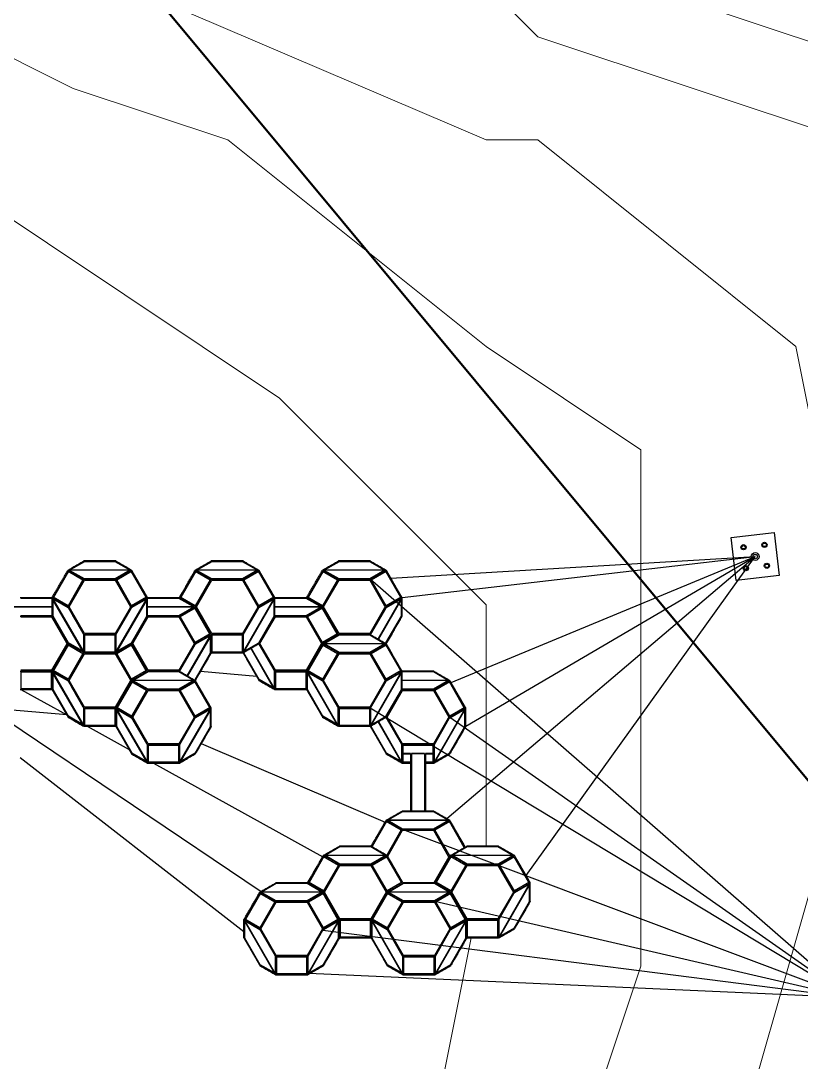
# Model space of a CAD drawing. Header units: millimetres. Extents: x 32551 to 59551, y -21458 to 15116.
# Drawn here: x 38574.5 to 38934.9, y 13620.9 to 14101.8 of the extents above; entities that cross this region are included whole.
import ezdxf

# ---------------------------------------------------------------- set-up
doc = ezdxf.new("R2010")
doc.units = ezdxf.units.MM
for name, color, linetype, lineweight, true_color in [('1ST', 141, 'Continuous', 50, 0x7debff), ('3RD', 141, 'Continuous', 25, 0x7debff), ('4TH DETAILS', 120, 'Continuous', 15, 0x39ffb0)]:
    doc.layers.add(name, color=color, linetype=linetype, lineweight=lineweight, true_color=true_color)
doc.layers.add('GLOW-CYAN', color=141, linetype='Continuous', lineweight=100, true_color=0x7debff, transparency=0.8)
doc.layers.add('LAYOUT', color=141, linetype='Continuous', lineweight=50, true_color=0x7debff, plot=False)

msp = doc.modelspace()

# ---------------------------------------------------------------- linework, layer by layer
at = {"layer": '1ST', "color": 120, "true_color": 0x39ffb0}
msp.add_circle((38531.7, 13769.252), 529.701, dxfattribs=at)
at = {"layer": '3RD', "ltscale": 10}
for p, q in [((38745.354, 13844.452), (38913.669, 13854.407)), ((38750.56, 13835.435), (38913.669, 13854.407)), ((38771.223, 13733.471), (38913.669, 13854.407)), ((38773.182, 13796.253), (38913.669, 13854.407)), ((38779.97, 13776.129), (38913.669, 13854.407)), ((38807.883, 13707.048), (38913.669, 13854.407)), ((38596.992, 13847.993), (38596.899, 13848.047)), ((38625.012, 13848.047), (38596.899, 13848.047)), ((38596.91, 13848.228), (38603.852, 13852.236)), ((38596.91, 13848.228), (38625.001, 13848.228)), ((38603.852, 13844.033), (38596.992, 13847.993)), ((38603.852, 13852.024), (38597.278, 13848.228)), ((38603.852, 13852.024), (38603.852, 13852.236)), ((38603.852, 13852.236), (38618.06, 13852.236)), ((38618.06, 13852.024), (38603.852, 13852.024)), ((38618.06, 13852.024), (38618.06, 13852.236)), ((38618.06, 13852.236), (38624.92, 13848.275)), ((38624.634, 13848.228), (38618.06, 13852.024)), ((38625.012, 13848.047), (38618.06, 13844.033)), ((38624.92, 13848.275), (38625.001, 13848.228)), ((38655.78, 13847.993), (38655.687, 13848.047)), ((38683.8, 13848.047), (38655.687, 13848.047)), ((38655.698, 13848.228), (38662.639, 13852.236)), ((38655.698, 13848.228), (38683.789, 13848.228)), ((38662.639, 13844.033), (38655.78, 13847.993)), ((38662.639, 13852.024), (38656.066, 13848.228)), ((38662.639, 13852.024), (38662.639, 13852.236)), ((38662.639, 13852.236), (38676.848, 13852.236)), ((38676.848, 13852.024), (38662.639, 13852.024)), ((38676.848, 13852.024), (38676.848, 13852.236)), ((38676.848, 13852.236), (38683.707, 13848.275)), ((38683.421, 13848.228), (38676.848, 13852.024)), ((38683.8, 13848.047), (38676.848, 13844.033)), ((38683.707, 13848.275), (38683.789, 13848.228)), ((38714.567, 13847.993), (38714.475, 13848.047)), ((38742.587, 13848.047), (38714.475, 13848.047)), ((38714.486, 13848.228), (38721.427, 13852.236)), ((38714.486, 13848.228), (38742.577, 13848.228)), ((38721.427, 13844.033), (38714.567, 13847.993)), ((38721.427, 13852.024), (38714.853, 13848.228)), ((38721.427, 13852.024), (38721.427, 13852.236)), ((38721.427, 13852.236), (38735.635, 13852.236)), ((38735.635, 13852.024), (38721.427, 13852.024)), ((38735.635, 13852.024), (38735.635, 13852.236)), ((38735.635, 13852.236), (38742.495, 13848.275)), ((38742.209, 13848.228), (38735.635, 13852.024)), ((38742.587, 13848.047), (38735.635, 13844.033)), ((38742.495, 13848.275), (38742.577, 13848.228)), ((38589.347, 13835.659), (38596.259, 13847.63)), ((38596.474, 13847.506), (38589.562, 13835.534)), ((38596.259, 13847.63), (38603.171, 13843.64)), ((38603.171, 13843.64), (38596.259, 13831.668)), ((38596.748, 13831.164), (38603.852, 13843.468)), ((38618.06, 13844.033), (38603.852, 13844.033)), ((38603.852, 13843.468), (38618.06, 13843.468)), ((38618.06, 13843.468), (38625.164, 13831.164)), ((38618.734, 13843.636), (38625.646, 13847.626)), ((38625.646, 13831.664), (38618.734, 13843.636)), ((38632.343, 13835.53), (38625.431, 13847.502)), ((38625.646, 13847.626), (38625.653, 13847.615)), ((38625.653, 13847.615), (38632.558, 13835.655)), ((38648.135, 13835.659), (38655.047, 13847.63)), ((38655.262, 13847.506), (38648.35, 13835.534)), ((38655.047, 13847.63), (38661.958, 13843.64)), ((38661.958, 13843.64), (38655.047, 13831.668)), ((38655.535, 13831.164), (38662.639, 13843.468)), ((38676.848, 13844.033), (38662.639, 13844.033)), ((38662.639, 13843.468), (38676.848, 13843.468)), ((38676.848, 13843.468), (38683.952, 13831.164)), ((38677.522, 13843.636), (38684.434, 13847.626)), ((38684.434, 13831.664), (38677.522, 13843.636)), ((38691.13, 13835.53), (38684.219, 13847.502)), ((38684.434, 13847.626), (38684.44, 13847.615)), ((38684.44, 13847.615), (38691.346, 13835.655)), ((38706.922, 13835.659), (38713.834, 13847.63)), ((38714.049, 13847.506), (38707.138, 13835.534)), ((38713.834, 13847.63), (38720.746, 13843.64)), ((38720.746, 13843.64), (38713.834, 13831.668)), ((38714.323, 13831.164), (38721.427, 13843.468)), ((38735.635, 13844.033), (38721.427, 13844.033)), ((38721.427, 13843.468), (38735.635, 13843.468)), ((38735.635, 13843.468), (38742.495, 13831.587)), ((38957.181, 13650.894), (38735.88, 13843.892)), ((38736.31, 13843.636), (38743.221, 13847.626)), ((38743.221, 13831.664), (38736.31, 13843.636)), ((38749.918, 13835.53), (38743.006, 13847.502)), ((38743.221, 13847.626), (38743.228, 13847.615)), ((38743.228, 13847.615), (38750.133, 13835.655)), ((38574.458, 13835.265), (38588.666, 13835.265)), ((38588.666, 13835.053), (38574.458, 13835.053)), ((38588.666, 13835.053), (38588.666, 13835.265)), ((38588.666, 13835.265), (38588.91, 13835.124)), ((38588.91, 13834.912), (38588.666, 13835.053)), ((38589.155, 13826.78), (38589.155, 13834.795)), ((38603.2, 13810.468), (38589.155, 13834.795)), ((38589.299, 13834.9), (38589.399, 13834.842)), ((38589.299, 13834.9), (38603.363, 13810.54)), ((38589.338, 13826.886), (38589.338, 13834.477)), ((38596.259, 13831.668), (38589.347, 13835.659)), ((38589.399, 13834.842), (38596.259, 13830.882)), ((38618.549, 13810.548), (38632.606, 13834.896)), ((38632.757, 13834.795), (38618.711, 13810.468)), ((38632.558, 13835.655), (38625.653, 13831.668)), ((38625.653, 13830.882), (38632.606, 13834.896)), ((38632.647, 13826.844), (38632.647, 13834.604)), ((38632.757, 13834.795), (38632.757, 13826.78)), ((38633.001, 13835.124), (38633.245, 13835.265)), ((38633.245, 13835.053), (38633.001, 13834.912)), ((38633.245, 13835.053), (38633.245, 13835.265)), ((38633.245, 13835.265), (38647.454, 13835.265)), ((38647.454, 13835.053), (38633.245, 13835.053)), ((38647.454, 13835.053), (38647.454, 13835.265)), ((38647.454, 13835.265), (38654.395, 13831.258)), ((38654.027, 13831.258), (38647.454, 13835.053)), ((38655.047, 13831.668), (38648.135, 13835.659)), ((38677.336, 13810.548), (38691.394, 13834.896)), ((38691.544, 13834.795), (38677.499, 13810.468)), ((38691.346, 13835.655), (38684.44, 13831.668)), ((38684.44, 13830.882), (38691.394, 13834.896)), ((38691.434, 13826.844), (38691.434, 13834.604)), ((38691.544, 13834.795), (38691.544, 13826.78)), ((38691.789, 13835.124), (38692.033, 13835.265)), ((38692.033, 13835.053), (38691.789, 13834.912)), ((38692.033, 13835.053), (38692.033, 13835.265)), ((38692.033, 13835.265), (38706.241, 13835.265)), ((38706.241, 13835.053), (38692.033, 13835.053)), ((38706.241, 13835.053), (38706.241, 13835.265)), ((38706.241, 13835.265), (38713.101, 13831.305)), ((38712.815, 13831.258), (38706.241, 13835.053)), ((38713.834, 13831.668), (38706.922, 13835.659)), ((38739.479, 13816.358), (38750.181, 13834.896)), ((38750.332, 13834.795), (38739.635, 13816.268)), ((38750.133, 13835.655), (38743.228, 13831.668)), ((38743.228, 13830.882), (38750.181, 13834.896)), ((38750.222, 13826.844), (38750.222, 13834.604)), ((38750.332, 13834.795), (38750.332, 13826.78)), ((38588.91, 13831.076), (38567.506, 13831.076)), ((38567.517, 13831.258), (38588.91, 13831.258)), ((38596.259, 13830.882), (38603.119, 13819)), ((38603.852, 13818.859), (38596.748, 13831.164)), ((38624.919, 13830.74), (38618.06, 13818.859)), ((38618.549, 13818.577), (38625.408, 13830.458)), ((38625.164, 13831.164), (38624.919, 13830.74)), ((38625.408, 13830.458), (38625.653, 13830.882)), ((38625.653, 13831.668), (38625.646, 13831.664)), ((38633.001, 13831.258), (38654.395, 13831.258)), ((38654.406, 13831.076), (38633.001, 13831.076)), ((38654.406, 13831.076), (38647.454, 13827.062)), ((38648.128, 13826.665), (38655.04, 13830.656)), ((38661.737, 13818.56), (38654.825, 13830.532)), ((38655.04, 13830.656), (38655.047, 13830.644)), ((38655.047, 13830.644), (38661.952, 13818.684)), ((38662.639, 13818.859), (38655.535, 13831.164)), ((38683.707, 13830.74), (38676.848, 13818.859)), ((38677.336, 13818.577), (38684.196, 13830.458)), ((38683.952, 13831.164), (38683.707, 13830.74)), ((38684.196, 13830.458), (38684.44, 13830.882)), ((38684.44, 13831.668), (38684.434, 13831.664)), ((38691.789, 13831.258), (38713.183, 13831.258)), ((38713.194, 13831.076), (38691.789, 13831.076)), ((38713.194, 13831.076), (38706.241, 13827.062)), ((38706.916, 13826.665), (38713.828, 13830.656)), ((38713.101, 13831.305), (38713.183, 13831.258)), ((38720.524, 13818.56), (38713.612, 13830.532)), ((38713.828, 13830.656), (38713.834, 13830.644)), ((38713.834, 13830.644), (38720.739, 13818.684)), ((38721.427, 13818.859), (38714.323, 13831.164)), ((38742.495, 13830.74), (38735.635, 13818.859)), ((38736.124, 13818.577), (38742.984, 13830.458)), ((38742.495, 13831.587), (38742.739, 13831.164)), ((38742.739, 13831.164), (38742.495, 13830.74)), ((38742.984, 13830.458), (38743.228, 13830.882)), ((38743.228, 13831.668), (38743.221, 13831.664)), ((38588.666, 13827.062), (38574.458, 13827.062)), ((38574.458, 13826.498), (38588.666, 13826.498)), ((38588.91, 13827.203), (38588.666, 13827.062)), ((38588.666, 13826.498), (38595.526, 13814.617)), ((38589.338, 13826.886), (38589.155, 13826.78)), ((38596.259, 13814.475), (38589.155, 13826.78)), ((38596.442, 13814.581), (38589.338, 13826.886)), ((38625.542, 13814.539), (38632.647, 13826.844)), ((38632.757, 13826.78), (38625.897, 13814.899)), ((38626.141, 13814.193), (38633.246, 13826.498)), ((38632.647, 13826.844), (38632.757, 13826.78)), ((38633.245, 13827.062), (38633.001, 13827.203)), ((38647.454, 13827.062), (38633.245, 13827.062)), ((38633.246, 13826.498), (38647.454, 13826.498)), ((38647.454, 13826.498), (38654.313, 13814.617)), ((38655.04, 13814.694), (38648.128, 13826.665)), ((38684.33, 13814.539), (38691.434, 13826.844)), ((38691.544, 13826.78), (38684.685, 13814.899)), ((38684.929, 13814.193), (38692.033, 13826.498)), ((38691.434, 13826.844), (38691.544, 13826.78)), ((38692.033, 13827.062), (38691.789, 13827.203)), ((38706.241, 13827.062), (38692.033, 13827.062)), ((38692.033, 13826.498), (38706.241, 13826.498)), ((38706.241, 13826.498), (38713.345, 13814.193)), ((38713.828, 13814.694), (38706.916, 13826.665)), ((38743.118, 13814.539), (38750.222, 13826.844)), ((38750.332, 13826.78), (38743.473, 13814.899)), ((38750.222, 13826.844), (38750.332, 13826.78)), ((38595.526, 13814.617), (38595.77, 13814.193)), ((38596.442, 13814.581), (38596.259, 13814.475)), ((38596.503, 13814.334), (38596.259, 13814.475)), ((38603.016, 13810.786), (38596.442, 13814.581)), ((38603.2, 13810.468), (38596.503, 13814.334)), ((38603.119, 13819), (38603.363, 13818.577)), ((38603.363, 13818.577), (38603.363, 13810.54)), ((38618.06, 13818.859), (38603.852, 13818.859)), ((38604.044, 13818.184), (38617.868, 13818.184)), ((38604.044, 13810.203), (38604.044, 13818.184)), ((38617.868, 13818.184), (38617.868, 13810.203)), ((38618.549, 13810.548), (38618.549, 13818.577)), ((38625.653, 13814.475), (38618.711, 13810.468)), ((38618.822, 13810.659), (38625.542, 13814.539)), ((38625.542, 13814.539), (38625.653, 13814.475)), ((38625.897, 13814.899), (38625.653, 13814.475)), ((38651.297, 13799.388), (38662, 13817.926)), ((38662.151, 13817.824), (38651.454, 13799.297)), ((38654.313, 13814.617), (38654.558, 13814.193)), ((38655.047, 13814.697), (38655.04, 13814.694)), ((38661.952, 13818.684), (38655.047, 13814.697)), ((38655.047, 13813.911), (38662, 13817.926)), ((38662.04, 13809.873), (38662.04, 13817.634)), ((38662.151, 13817.824), (38662.151, 13809.809)), ((38676.848, 13818.859), (38662.639, 13818.859)), ((38662.832, 13818.184), (38676.655, 13818.184)), ((38662.832, 13810.203), (38662.832, 13818.184)), ((38676.655, 13818.184), (38676.655, 13810.203)), ((38677.336, 13810.548), (38677.336, 13818.577)), ((38684.44, 13814.475), (38677.499, 13810.468)), ((38677.609, 13810.659), (38684.33, 13814.539)), ((38684.33, 13814.539), (38684.44, 13814.475)), ((38684.685, 13814.899), (38684.44, 13814.475)), ((38713.834, 13814.697), (38713.828, 13814.694)), ((38720.739, 13818.684), (38713.834, 13814.697)), ((38714.486, 13814.287), (38721.427, 13818.295)), ((38714.486, 13814.287), (38742.577, 13814.287)), ((38721.427, 13818.083), (38714.853, 13814.287)), ((38735.635, 13818.859), (38721.427, 13818.859)), ((38721.427, 13818.083), (38721.427, 13818.295)), ((38721.427, 13818.295), (38735.635, 13818.295)), ((38735.635, 13818.083), (38721.427, 13818.083)), ((38735.635, 13818.083), (38735.635, 13818.295)), ((38735.635, 13818.295), (38742.577, 13814.287)), ((38742.209, 13814.287), (38735.635, 13818.083)), ((38736.124, 13818.295), (38736.124, 13818.577)), ((38742.874, 13814.398), (38743.118, 13814.539)), ((38743.228, 13814.475), (38742.984, 13814.334)), ((38743.118, 13814.539), (38743.228, 13814.475)), ((38743.473, 13814.899), (38743.228, 13814.475)), ((38595.526, 13813.77), (38588.666, 13801.889)), ((38589.347, 13801.717), (38596.259, 13813.689)), ((38596.474, 13813.565), (38589.562, 13801.593)), ((38595.77, 13814.193), (38595.526, 13813.77)), ((38596.259, 13813.689), (38603.171, 13809.698)), ((38603.171, 13809.698), (38596.259, 13797.727)), ((38596.748, 13797.223), (38603.852, 13809.527)), ((38603.852, 13809.527), (38618.06, 13809.527)), ((38604.044, 13810.451), (38617.868, 13810.451)), ((38617.868, 13810.203), (38604.044, 13810.203)), ((38618.06, 13809.527), (38624.919, 13797.646)), ((38618.734, 13809.695), (38625.646, 13813.685)), ((38625.646, 13797.723), (38618.734, 13809.695)), ((38632.343, 13801.589), (38625.431, 13813.561)), ((38625.646, 13813.685), (38625.653, 13813.674)), ((38625.653, 13813.674), (38632.558, 13801.714)), ((38633.246, 13801.889), (38626.141, 13814.193)), ((38654.313, 13813.77), (38647.454, 13801.889)), ((38647.942, 13801.606), (38654.802, 13813.488)), ((38654.558, 13814.193), (38654.313, 13813.77)), ((38654.802, 13813.488), (38655.047, 13813.911)), ((38654.936, 13797.568), (38662.04, 13809.873)), ((38662.151, 13809.809), (38655.291, 13797.928)), ((38662.04, 13809.873), (38662.151, 13809.809)), ((38662.832, 13810.451), (38676.655, 13810.451)), ((38676.655, 13810.203), (38662.832, 13810.203)), ((38677.336, 13809.809), (38677.336, 13810.092)), ((38677.52, 13809.916), (38677.336, 13809.809)), ((38684.44, 13797.505), (38677.336, 13809.809)), ((38677.52, 13809.916), (38677.52, 13810.198)), ((38684.624, 13797.611), (38677.52, 13809.916)), ((38691.382, 13793.497), (38680.685, 13812.025)), ((38680.838, 13812.113), (38691.544, 13793.57)), ((38684.196, 13814.052), (38684.44, 13813.911)), ((38684.44, 13813.911), (38691.3, 13802.03)), ((38692.033, 13801.889), (38684.929, 13814.193)), ((38713.101, 13813.77), (38706.241, 13801.889)), ((38706.922, 13801.717), (38713.834, 13813.689)), ((38714.049, 13813.565), (38707.138, 13801.593)), ((38713.345, 13814.193), (38713.101, 13813.77)), ((38713.834, 13813.689), (38720.746, 13809.698)), ((38720.746, 13809.698), (38713.834, 13797.727)), ((38714.323, 13797.223), (38721.427, 13809.527)), ((38714.567, 13814.052), (38714.475, 13814.106)), ((38742.587, 13814.106), (38714.475, 13814.106)), ((38721.427, 13810.092), (38714.567, 13814.052)), ((38735.635, 13810.092), (38721.427, 13810.092)), ((38721.427, 13809.527), (38735.635, 13809.527)), ((38742.587, 13814.106), (38735.635, 13810.092)), ((38735.635, 13809.527), (38742.739, 13797.223)), ((38736.31, 13809.695), (38743.221, 13813.685)), ((38743.221, 13797.723), (38736.31, 13809.695)), ((38749.918, 13801.589), (38743.006, 13813.561)), ((38743.221, 13813.685), (38743.228, 13813.674)), ((38743.228, 13813.674), (38750.133, 13801.714)), ((38588.666, 13801.889), (38574.458, 13801.889)), ((38574.65, 13801.213), (38588.474, 13801.213)), ((38574.65, 13793.232), (38574.65, 13801.213)), ((38588.474, 13801.213), (38588.474, 13793.232)), ((38589.155, 13792.839), (38589.155, 13800.854)), ((38603.2, 13776.527), (38589.155, 13800.854)), ((38589.299, 13800.959), (38589.399, 13800.901)), ((38589.299, 13800.959), (38603.363, 13776.599)), ((38589.338, 13792.945), (38589.338, 13800.536)), ((38596.259, 13797.727), (38589.347, 13801.717)), ((38589.399, 13800.901), (38596.259, 13796.94)), ((38632.558, 13801.714), (38625.653, 13797.727)), ((38626.304, 13797.317), (38633.245, 13801.324)), ((38633.245, 13801.112), (38626.672, 13797.317)), ((38633.245, 13801.112), (38633.245, 13801.324)), ((38633.245, 13801.324), (38647.454, 13801.324)), ((38647.454, 13801.112), (38633.245, 13801.112)), ((38647.454, 13801.889), (38633.246, 13801.889)), ((38647.454, 13801.112), (38647.454, 13801.324)), ((38647.454, 13801.324), (38654.313, 13797.364)), ((38654.027, 13797.317), (38647.454, 13801.112)), ((38647.942, 13801.324), (38647.942, 13801.606)), ((38683.447, 13798.943), (38657.377, 13801.258)), ((38691.3, 13802.03), (38691.544, 13801.606)), ((38691.544, 13801.606), (38691.544, 13793.57)), ((38706.241, 13801.889), (38692.033, 13801.889)), ((38692.225, 13801.213), (38706.049, 13801.213)), ((38692.225, 13793.232), (38692.225, 13801.213)), ((38706.049, 13801.213), (38706.049, 13793.232)), ((38706.73, 13792.839), (38706.73, 13800.854)), ((38720.775, 13776.527), (38706.73, 13800.854)), ((38706.874, 13800.959), (38706.975, 13800.901)), ((38706.874, 13800.959), (38720.938, 13776.599)), ((38706.914, 13792.945), (38706.914, 13800.536)), ((38713.834, 13797.727), (38706.922, 13801.717)), ((38706.975, 13800.901), (38713.834, 13796.94)), ((38736.124, 13776.607), (38750.181, 13800.955)), ((38750.332, 13800.854), (38736.287, 13776.527)), ((38750.133, 13801.714), (38743.228, 13797.727)), ((38743.228, 13796.94), (38750.181, 13800.955)), ((38750.222, 13792.903), (38750.222, 13800.663)), ((38750.332, 13800.854), (38750.332, 13792.839)), ((38750.577, 13801.183), (38750.821, 13801.324)), ((38750.821, 13801.112), (38750.577, 13800.971)), ((38750.821, 13801.112), (38750.821, 13801.324)), ((38750.821, 13801.324), (38765.029, 13801.324)), ((38765.029, 13801.112), (38750.821, 13801.112)), ((38765.029, 13801.112), (38765.029, 13801.324)), ((38765.029, 13801.324), (38771.889, 13797.364)), ((38771.603, 13797.317), (38765.029, 13801.112)), ((38596.259, 13796.94), (38603.119, 13785.059)), ((38603.852, 13784.918), (38596.748, 13797.223)), ((38624.919, 13796.799), (38618.06, 13784.918)), ((38618.741, 13784.747), (38625.653, 13796.718)), ((38625.868, 13796.594), (38618.956, 13784.623)), ((38624.919, 13797.646), (38625.164, 13797.223)), ((38625.164, 13797.223), (38624.919, 13796.799)), ((38625.653, 13797.727), (38625.646, 13797.723)), ((38625.653, 13796.718), (38632.564, 13792.728)), ((38626.386, 13797.082), (38626.293, 13797.135)), ((38654.406, 13797.135), (38626.293, 13797.135)), ((38626.304, 13797.317), (38654.395, 13797.317)), ((38633.245, 13793.121), (38626.386, 13797.082)), ((38654.406, 13797.135), (38647.454, 13793.121)), ((38648.128, 13792.724), (38655.04, 13796.715)), ((38654.313, 13797.364), (38654.395, 13797.317)), ((38654.692, 13797.427), (38654.936, 13797.568)), ((38655.047, 13797.505), (38654.802, 13797.364)), ((38661.737, 13784.619), (38654.825, 13796.59)), ((38654.936, 13797.568), (38655.047, 13797.505)), ((38655.04, 13796.715), (38655.047, 13796.703)), ((38655.291, 13797.928), (38655.047, 13797.505)), ((38655.047, 13796.703), (38661.952, 13784.743)), ((38684.624, 13797.611), (38684.44, 13797.505)), ((38684.685, 13797.364), (38684.44, 13797.505)), ((38691.198, 13793.816), (38684.624, 13797.611)), ((38691.382, 13793.497), (38684.685, 13797.364)), ((38713.834, 13796.94), (38720.694, 13785.059)), ((38721.427, 13784.918), (38714.323, 13797.223)), ((38742.739, 13797.223), (38735.635, 13784.918)), ((38736.124, 13784.636), (38742.984, 13796.517)), ((38742.984, 13796.517), (38743.228, 13796.94)), ((38743.228, 13797.727), (38743.221, 13797.723)), ((38750.577, 13797.317), (38771.97, 13797.317)), ((38771.981, 13797.135), (38750.577, 13797.135)), ((38771.981, 13797.135), (38765.029, 13793.121)), ((38765.704, 13792.724), (38772.615, 13796.715)), ((38771.889, 13797.364), (38771.97, 13797.317)), ((38779.312, 13784.619), (38772.4, 13796.59)), ((38772.615, 13796.715), (38772.622, 13796.703)), ((38772.622, 13796.703), (38779.527, 13784.743)), ((38574.526, 13792.98), (38595.671, 13781.269)), ((38574.65, 13793.481), (38588.474, 13793.481)), ((38588.474, 13793.232), (38574.65, 13793.232)), ((38589.338, 13792.945), (38589.155, 13792.839)), ((38596.259, 13780.534), (38589.155, 13792.839)), ((38596.442, 13780.64), (38589.338, 13792.945)), ((38632.564, 13792.728), (38625.653, 13780.756)), ((38626.141, 13780.252), (38633.246, 13792.557)), ((38647.454, 13793.121), (38633.245, 13793.121)), ((38633.246, 13792.557), (38647.454, 13792.557)), ((38647.454, 13792.557), (38654.558, 13780.252)), ((38655.04, 13780.752), (38648.128, 13792.724)), ((38692.225, 13793.481), (38706.049, 13793.481)), ((38706.049, 13793.232), (38692.225, 13793.232)), ((38706.914, 13792.945), (38706.73, 13792.839)), ((38713.834, 13780.534), (38706.73, 13792.839)), ((38714.018, 13780.64), (38706.914, 13792.945)), ((38743.118, 13780.598), (38750.222, 13792.903)), ((38750.332, 13792.839), (38743.473, 13780.958)), ((38743.717, 13780.252), (38750.821, 13792.557)), ((38750.222, 13792.903), (38750.332, 13792.839)), ((38750.821, 13793.121), (38750.577, 13793.262)), ((38765.029, 13793.121), (38750.821, 13793.121)), ((38750.821, 13792.557), (38765.029, 13792.557)), ((38765.029, 13792.557), (38772.133, 13780.252)), ((38772.615, 13780.752), (38765.704, 13792.724)), ((38595.663, 13781.284), (38568.836, 13783.667)), ((38596.442, 13780.64), (38596.259, 13780.534)), ((38603.016, 13776.845), (38596.442, 13780.64)), ((38603.119, 13785.059), (38603.363, 13784.636)), ((38603.363, 13784.636), (38603.363, 13776.599)), ((38618.06, 13784.918), (38603.852, 13784.918)), ((38604.044, 13784.243), (38617.868, 13784.243)), ((38604.044, 13776.262), (38604.044, 13784.243)), ((38617.868, 13784.243), (38617.868, 13776.262)), ((38618.549, 13775.868), (38618.549, 13783.883)), ((38632.594, 13759.556), (38618.549, 13783.883)), ((38618.693, 13783.988), (38618.793, 13783.93)), ((38618.693, 13783.988), (38632.757, 13759.629)), ((38618.732, 13775.974), (38618.732, 13783.565)), ((38625.653, 13780.756), (38618.741, 13784.747)), ((38618.793, 13783.93), (38625.653, 13779.97)), ((38647.942, 13759.636), (38662, 13783.984)), ((38662.151, 13783.883), (38648.105, 13759.556)), ((38655.047, 13780.756), (38655.04, 13780.752)), ((38661.952, 13784.743), (38655.047, 13780.756)), ((38655.047, 13779.97), (38662, 13783.984)), ((38662.04, 13775.932), (38662.04, 13783.692)), ((38662.151, 13783.883), (38662.151, 13775.868)), ((38714.018, 13780.64), (38713.834, 13780.534)), ((38720.592, 13776.845), (38714.018, 13780.64)), ((38720.694, 13785.059), (38720.938, 13784.636)), ((38720.938, 13784.636), (38720.938, 13776.599)), ((38735.635, 13784.918), (38721.427, 13784.918)), ((38721.619, 13784.243), (38735.443, 13784.243)), ((38721.619, 13776.262), (38721.619, 13784.243)), ((38735.443, 13784.243), (38735.443, 13776.262)), ((38736.124, 13776.607), (38736.124, 13784.636)), ((38736.397, 13776.718), (38743.118, 13780.598)), ((38743.118, 13780.598), (38743.228, 13780.534)), ((38743.473, 13780.958), (38743.228, 13780.534)), ((38765.518, 13759.636), (38779.575, 13783.984)), ((38779.726, 13783.883), (38765.681, 13759.556)), ((38772.622, 13780.756), (38772.615, 13780.752)), ((38779.527, 13784.743), (38772.622, 13780.756)), ((38772.622, 13779.97), (38779.575, 13783.984)), ((38779.616, 13775.932), (38779.616, 13783.692)), ((38779.726, 13783.883), (38779.726, 13775.868)), ((38567.525, 13779.108), (38685.437, 13699.806)), ((38603.2, 13776.527), (38596.259, 13780.534)), ((38604.044, 13776.51), (38617.868, 13776.51)), ((38617.868, 13776.262), (38604.044, 13776.262)), ((38605.169, 13776.009), (38624.478, 13765.316)), ((38618.732, 13775.974), (38618.549, 13775.868)), ((38625.653, 13763.564), (38618.549, 13775.868)), ((38625.836, 13763.67), (38618.732, 13775.974)), ((38625.653, 13779.97), (38632.512, 13768.089)), ((38633.246, 13767.947), (38626.141, 13780.252)), ((38654.313, 13779.829), (38647.454, 13767.947)), ((38647.942, 13767.665), (38654.802, 13779.547)), ((38654.558, 13780.252), (38654.313, 13779.829)), ((38654.802, 13779.547), (38655.047, 13779.97)), ((38654.936, 13763.627), (38662.04, 13775.932)), ((38662.151, 13775.868), (38655.291, 13763.987)), ((38662.04, 13775.932), (38662.151, 13775.868)), ((38720.775, 13776.527), (38713.834, 13780.534)), ((38721.619, 13776.51), (38735.443, 13776.51)), ((38735.443, 13776.262), (38721.619, 13776.262)), ((38736.124, 13775.868), (38736.124, 13776.151)), ((38736.308, 13775.974), (38736.124, 13775.868)), ((38743.228, 13763.564), (38736.124, 13775.868)), ((38743.228, 13780.534), (38736.287, 13776.527)), ((38736.308, 13775.974), (38736.308, 13776.257)), ((38743.412, 13763.67), (38736.308, 13775.974)), ((38750.169, 13759.556), (38739.472, 13778.084)), ((38739.626, 13778.172), (38750.332, 13759.629)), ((38742.984, 13780.111), (38743.228, 13779.97)), ((38743.228, 13779.97), (38750.088, 13768.089)), ((38750.821, 13767.947), (38743.717, 13780.252)), ((38771.889, 13779.829), (38765.029, 13767.947)), ((38765.518, 13767.665), (38772.378, 13779.547)), ((38772.133, 13780.252), (38771.889, 13779.829)), ((38772.378, 13779.547), (38772.622, 13779.97)), ((38772.512, 13763.627), (38779.616, 13775.932)), ((38772.622, 13780.252), (38957.181, 13650.894)), ((38779.726, 13775.868), (38772.866, 13763.987)), ((38779.616, 13775.932), (38779.726, 13775.868)), ((38632.512, 13768.089), (38632.757, 13767.665)), ((38632.757, 13767.665), (38632.757, 13759.629)), ((38647.454, 13767.947), (38633.246, 13767.947)), ((38633.438, 13767.272), (38647.261, 13767.272)), ((38633.438, 13759.291), (38633.438, 13767.272)), ((38647.261, 13767.272), (38647.261, 13759.291)), ((38647.942, 13759.636), (38647.942, 13767.665)), ((38657.781, 13768.018), (38742.715, 13731.775)), ((38750.088, 13768.089), (38750.332, 13767.665)), ((38750.332, 13767.665), (38750.332, 13759.629)), ((38765.029, 13767.947), (38750.821, 13767.947)), ((38751.013, 13767.272), (38764.837, 13767.272)), ((38751.013, 13759.291), (38751.013, 13767.272)), ((38764.837, 13767.272), (38764.837, 13759.291)), ((38765.518, 13759.636), (38765.518, 13767.665)), ((38574.213, 13761.621), (38677.529, 13681.222)), ((38625.836, 13763.67), (38625.653, 13763.564)), ((38632.594, 13759.556), (38625.653, 13763.564)), ((38632.41, 13759.874), (38625.836, 13763.67)), ((38655.047, 13763.564), (38648.105, 13759.556)), ((38648.216, 13759.747), (38654.936, 13763.627)), ((38654.936, 13763.627), (38655.047, 13763.564)), ((38655.291, 13763.987), (38655.047, 13763.564)), ((38743.412, 13763.67), (38743.228, 13763.564)), ((38750.169, 13759.556), (38743.228, 13763.564)), ((38749.986, 13759.874), (38743.412, 13763.67)), ((38754.488, 13763.408), (38751.013, 13763.408)), ((38754.488, 13763.155), (38751.013, 13763.155)), ((38754.488, 13763.408), (38754.488, 13736.906)), ((38760.925, 13763.408), (38754.925, 13763.408)), ((38754.925, 13763.408), (38754.925, 13736.906)), ((38760.925, 13763.286), (38754.925, 13763.286)), ((38760.925, 13763.408), (38760.925, 13736.906)), ((38764.837, 13763.408), (38761.362, 13763.408)), ((38761.362, 13763.408), (38761.362, 13736.906)), ((38764.837, 13763.155), (38761.362, 13763.155)), ((38772.622, 13763.564), (38765.681, 13759.556)), ((38765.791, 13759.747), (38772.512, 13763.627)), ((38772.512, 13763.627), (38772.622, 13763.564)), ((38772.866, 13763.987), (38772.622, 13763.564)), ((38633.438, 13759.539), (38647.261, 13759.539)), ((38647.261, 13759.291), (38633.438, 13759.291)), ((38635.813, 13759.039), (38713.892, 13715.798)), ((38751.013, 13759.539), (38754.488, 13759.539)), ((38754.488, 13759.291), (38751.013, 13759.291)), ((38761.362, 13759.539), (38764.837, 13759.539)), ((38764.837, 13759.291), (38761.362, 13759.291)), ((38743.961, 13732.522), (38743.869, 13732.575)), ((38771.981, 13732.575), (38743.869, 13732.575)), ((38743.88, 13732.757), (38750.821, 13736.764)), ((38743.88, 13732.757), (38771.97, 13732.757)), ((38750.821, 13728.561), (38743.961, 13732.522)), ((38750.821, 13736.552), (38744.247, 13732.757)), ((38750.821, 13736.552), (38750.821, 13736.764)), ((38750.821, 13736.764), (38765.029, 13736.764)), ((38765.029, 13736.552), (38750.821, 13736.552)), ((38765.029, 13736.552), (38765.029, 13736.764)), ((38765.029, 13736.764), (38771.97, 13732.757)), ((38771.603, 13732.757), (38765.029, 13736.552)), ((38771.981, 13732.575), (38765.029, 13728.561)), ((38736.537, 13720.569), (38743.228, 13732.159)), ((38743.443, 13732.035), (38736.752, 13720.445)), ((38743.228, 13732.159), (38750.14, 13728.168)), ((38750.14, 13728.168), (38743.449, 13716.578)), ((38743.909, 13716.025), (38750.821, 13727.997)), ((38765.029, 13728.561), (38750.821, 13728.561)), ((38750.821, 13727.997), (38765.029, 13727.997)), ((38751.799, 13727.997), (38957.181, 13650.894)), ((38765.029, 13727.997), (38771.889, 13716.116)), ((38765.704, 13728.164), (38772.615, 13732.155)), ((38772.615, 13716.193), (38765.704, 13728.164)), ((38779.31, 13720.063), (38772.4, 13732.031)), ((38772.615, 13732.155), (38772.622, 13732.143)), ((38772.622, 13732.143), (38779.525, 13720.187)), ((38714.923, 13716.548), (38721.864, 13720.555)), ((38721.864, 13720.343), (38715.29, 13716.548)), ((38721.864, 13720.343), (38721.864, 13720.555)), ((38721.864, 13720.555), (38736.072, 13720.555)), ((38736.072, 13720.343), (38721.864, 13720.343)), ((38736.072, 13720.343), (38736.072, 13720.555)), ((38736.072, 13720.555), (38742.932, 13716.595)), ((38742.646, 13716.548), (38736.072, 13720.343)), ((38773.71, 13716.548), (38780.651, 13720.555)), ((38780.651, 13720.343), (38774.078, 13716.548)), ((38780.651, 13720.343), (38780.651, 13720.555)), ((38780.651, 13720.555), (38794.86, 13720.555)), ((38794.86, 13720.343), (38780.651, 13720.343)), ((38794.86, 13720.343), (38794.86, 13720.555)), ((38794.86, 13720.555), (38801.719, 13716.595)), ((38801.433, 13716.548), (38794.86, 13720.343)), ((38707.359, 13703.978), (38714.271, 13715.949)), ((38714.486, 13715.825), (38707.574, 13703.853)), ((38714.271, 13715.949), (38721.183, 13711.959)), ((38715.004, 13716.312), (38714.912, 13716.366)), ((38743.024, 13716.366), (38714.912, 13716.366)), ((38714.923, 13716.548), (38743.013, 13716.548)), ((38721.864, 13712.352), (38715.004, 13716.312)), ((38743.024, 13716.366), (38736.072, 13712.352)), ((38736.746, 13711.955), (38743.658, 13715.946)), ((38742.932, 13716.595), (38743.013, 13716.548)), ((38750.355, 13703.85), (38743.443, 13715.821)), ((38743.658, 13715.946), (38743.665, 13715.934)), ((38743.665, 13715.934), (38750.57, 13703.974)), ((38772.133, 13715.692), (38765.224, 13703.724)), ((38766.147, 13703.978), (38773.059, 13715.949)), ((38773.274, 13715.825), (38766.362, 13703.853)), ((38771.889, 13716.116), (38772.133, 13715.692)), ((38772.622, 13716.197), (38772.615, 13716.193)), ((38773.054, 13716.446), (38772.622, 13716.197)), ((38773.059, 13715.949), (38779.97, 13711.959)), ((38773.792, 13716.312), (38773.699, 13716.366)), ((38801.812, 13716.366), (38773.699, 13716.366)), ((38773.71, 13716.548), (38801.801, 13716.548)), ((38780.651, 13712.352), (38773.792, 13716.312)), ((38801.812, 13716.366), (38794.86, 13712.352)), ((38795.534, 13711.955), (38802.446, 13715.946)), ((38801.719, 13716.595), (38801.801, 13716.548)), ((38809.143, 13703.85), (38802.231, 13715.821)), ((38802.446, 13715.946), (38802.453, 13715.934)), ((38802.453, 13715.934), (38809.358, 13703.974)), ((38721.183, 13711.959), (38714.271, 13699.987)), ((38714.76, 13699.483), (38721.864, 13711.788)), ((38736.072, 13712.352), (38721.864, 13712.352)), ((38721.864, 13711.788), (38736.072, 13711.788)), ((38736.072, 13711.788), (38743.176, 13699.483)), ((38743.658, 13699.983), (38736.746, 13711.955)), ((38779.97, 13711.959), (38773.059, 13699.987)), ((38773.547, 13699.483), (38780.652, 13711.788)), ((38794.86, 13712.352), (38780.651, 13712.352)), ((38780.652, 13711.788), (38794.86, 13711.788)), ((38794.86, 13711.788), (38801.719, 13699.906)), ((38802.446, 13699.983), (38795.534, 13711.955)), ((38714.271, 13699.987), (38707.359, 13703.978)), ((38750.57, 13703.974), (38743.665, 13699.987)), ((38773.059, 13699.987), (38766.147, 13703.978)), ((38809.358, 13703.974), (38802.453, 13699.987)), ((38677.965, 13687.007), (38684.877, 13698.979)), ((38684.877, 13698.979), (38691.789, 13694.988)), ((38685.61, 13699.342), (38685.518, 13699.395)), ((38713.63, 13699.395), (38685.518, 13699.395)), ((38685.529, 13699.577), (38692.47, 13703.585)), ((38685.529, 13699.577), (38713.619, 13699.577)), ((38692.47, 13695.381), (38685.61, 13699.342)), ((38692.47, 13703.372), (38685.896, 13699.577)), ((38692.47, 13703.372), (38692.47, 13703.585)), ((38692.47, 13703.585), (38706.678, 13703.585)), ((38706.678, 13703.372), (38692.47, 13703.372)), ((38706.678, 13703.372), (38706.678, 13703.585)), ((38706.678, 13703.585), (38713.538, 13699.624)), ((38713.252, 13699.577), (38706.678, 13703.372)), ((38713.63, 13699.395), (38706.678, 13695.381)), ((38707.352, 13694.984), (38714.264, 13698.975)), ((38713.538, 13699.624), (38713.619, 13699.577)), ((38714.264, 13698.975), (38714.271, 13698.963)), ((38714.271, 13698.963), (38721.176, 13687.003)), ((38721.864, 13687.178), (38714.76, 13699.483)), ((38743.176, 13699.483), (38736.072, 13687.178)), ((38736.753, 13687.007), (38743.665, 13698.979)), ((38743.665, 13699.987), (38743.658, 13699.983)), ((38743.665, 13698.979), (38750.577, 13694.988)), ((38744.398, 13699.342), (38744.305, 13699.395)), ((38772.418, 13699.395), (38744.305, 13699.395)), ((38744.316, 13699.577), (38751.258, 13703.585)), ((38744.316, 13699.577), (38772.407, 13699.577)), ((38751.258, 13695.381), (38744.398, 13699.342)), ((38751.258, 13703.372), (38744.684, 13699.577)), ((38751.258, 13703.372), (38751.258, 13703.585)), ((38751.258, 13703.585), (38765.466, 13703.585)), ((38765.466, 13703.372), (38751.258, 13703.372)), ((38765.466, 13703.372), (38765.466, 13703.585)), ((38765.466, 13703.585), (38772.326, 13699.624)), ((38772.04, 13699.577), (38765.466, 13703.372)), ((38772.418, 13699.395), (38765.466, 13695.381)), ((38766.14, 13694.984), (38773.052, 13698.975)), ((38772.326, 13699.624), (38772.407, 13699.577)), ((38773.052, 13698.975), (38773.059, 13698.963)), ((38773.059, 13698.963), (38779.964, 13687.003)), ((38780.652, 13687.178), (38773.547, 13699.483)), ((38801.964, 13699.483), (38794.86, 13687.178)), ((38795.348, 13678.867), (38809.406, 13703.215)), ((38809.557, 13703.114), (38795.511, 13678.787)), ((38801.719, 13699.906), (38801.964, 13699.483)), ((38802.208, 13698.778), (38802.453, 13699.201)), ((38802.453, 13699.987), (38802.446, 13699.983)), ((38802.453, 13699.201), (38809.406, 13703.215)), ((38809.446, 13695.163), (38809.446, 13702.923)), ((38809.557, 13703.114), (38809.557, 13695.099)), ((38685.092, 13698.855), (38678.18, 13686.883)), ((38691.789, 13694.988), (38684.877, 13683.017)), ((38685.366, 13682.512), (38692.47, 13694.817)), ((38706.678, 13695.381), (38692.47, 13695.381)), ((38692.47, 13694.817), (38706.678, 13694.817)), ((38706.678, 13694.817), (38713.782, 13682.512)), ((38714.264, 13683.013), (38707.352, 13694.984)), ((38720.961, 13686.879), (38714.049, 13698.851)), ((38743.88, 13698.855), (38736.968, 13686.883)), ((38750.577, 13694.988), (38743.665, 13683.017)), ((38744.154, 13682.512), (38751.258, 13694.817)), ((38765.466, 13695.381), (38751.258, 13695.381)), ((38751.258, 13694.817), (38765.466, 13694.817)), ((38765.466, 13694.817), (38772.57, 13682.512)), ((38765.71, 13695.24), (38957.181, 13650.894)), ((38773.052, 13683.013), (38766.14, 13694.984)), ((38779.749, 13686.879), (38772.837, 13698.851)), ((38795.348, 13686.896), (38802.208, 13698.778)), ((38802.342, 13682.858), (38809.446, 13695.163)), ((38809.557, 13695.099), (38802.697, 13683.218)), ((38809.446, 13695.163), (38809.557, 13695.099)), ((38677.773, 13678.129), (38677.773, 13686.144)), ((38691.818, 13661.817), (38677.773, 13686.144)), ((38677.917, 13686.249), (38678.017, 13686.191)), ((38677.917, 13686.249), (38691.981, 13661.889)), ((38677.957, 13678.235), (38677.957, 13685.825)), ((38684.877, 13683.017), (38677.965, 13687.007)), ((38678.017, 13686.191), (38684.877, 13682.23)), ((38707.167, 13661.897), (38721.224, 13686.245)), ((38721.375, 13686.144), (38707.33, 13661.817)), ((38721.176, 13687.003), (38714.271, 13683.017)), ((38714.271, 13682.23), (38721.224, 13686.245)), ((38721.265, 13678.192), (38721.265, 13685.953)), ((38721.375, 13686.144), (38721.375, 13678.129)), ((38736.072, 13687.178), (38721.864, 13687.178)), ((38722.056, 13686.503), (38735.88, 13686.503)), ((38722.056, 13678.522), (38722.056, 13686.503)), ((38735.88, 13686.503), (38735.88, 13678.522)), ((38736.561, 13678.129), (38736.561, 13686.144)), ((38750.606, 13661.817), (38736.561, 13686.144)), ((38736.705, 13686.249), (38736.805, 13686.191)), ((38736.705, 13686.249), (38750.769, 13661.889)), ((38736.744, 13678.235), (38736.744, 13685.825)), ((38743.665, 13683.017), (38736.753, 13687.007)), ((38736.805, 13686.191), (38743.665, 13682.23)), ((38765.955, 13661.897), (38780.012, 13686.245)), ((38780.163, 13686.144), (38766.117, 13661.817)), ((38779.964, 13687.003), (38773.059, 13683.017)), ((38773.059, 13682.23), (38780.012, 13686.245)), ((38780.053, 13678.192), (38780.053, 13685.953)), ((38780.163, 13686.144), (38780.163, 13678.129)), ((38794.86, 13687.178), (38780.652, 13687.178)), ((38780.844, 13686.503), (38794.667, 13686.503)), ((38780.844, 13678.522), (38780.844, 13686.503)), ((38794.667, 13686.503), (38794.667, 13678.522)), ((38795.348, 13678.867), (38795.348, 13686.896)), ((38684.877, 13682.23), (38691.737, 13670.349)), ((38692.47, 13670.208), (38685.366, 13682.512)), ((38713.782, 13682.512), (38706.678, 13670.208)), ((38707.167, 13669.926), (38714.027, 13681.807)), ((38714.027, 13681.807), (38714.271, 13682.23)), ((38714.027, 13681.807), (38957.181, 13650.894)), ((38714.271, 13683.017), (38714.264, 13683.013)), ((38743.665, 13682.23), (38750.525, 13670.349)), ((38751.258, 13670.208), (38744.154, 13682.512)), ((38772.57, 13682.512), (38765.466, 13670.208)), ((38765.955, 13669.926), (38772.814, 13681.807)), ((38772.814, 13681.807), (38773.059, 13682.23)), ((38773.059, 13683.017), (38773.052, 13683.013)), ((38802.453, 13682.795), (38795.511, 13678.787)), ((38795.622, 13678.978), (38802.342, 13682.858)), ((38802.342, 13682.858), (38802.453, 13682.795)), ((38802.697, 13683.218), (38802.453, 13682.795)), ((38677.957, 13678.235), (38677.773, 13678.129)), ((38684.877, 13665.824), (38677.773, 13678.129)), ((38685.061, 13665.93), (38677.957, 13678.235)), ((38714.161, 13665.888), (38721.265, 13678.192)), ((38721.375, 13678.129), (38714.515, 13666.247)), ((38721.265, 13678.192), (38721.375, 13678.129)), ((38722.056, 13678.77), (38735.88, 13678.77)), ((38735.88, 13678.522), (38722.056, 13678.522)), ((38736.744, 13678.235), (38736.561, 13678.129)), ((38743.665, 13665.824), (38736.561, 13678.129)), ((38743.848, 13665.93), (38736.744, 13678.235)), ((38772.948, 13665.888), (38780.053, 13678.192)), ((38780.163, 13678.129), (38773.303, 13666.247)), ((38780.053, 13678.192), (38780.163, 13678.129)), ((38780.844, 13678.77), (38794.667, 13678.77)), ((38794.667, 13678.522), (38780.844, 13678.522)), ((38691.737, 13670.349), (38691.981, 13669.926)), ((38706.678, 13670.208), (38692.47, 13670.208)), ((38750.525, 13670.349), (38750.769, 13669.926)), ((38765.466, 13670.208), (38751.258, 13670.208)), ((38685.061, 13665.93), (38684.877, 13665.824)), ((38685.121, 13665.683), (38684.877, 13665.824)), ((38691.635, 13662.135), (38685.061, 13665.93)), ((38691.818, 13661.817), (38685.121, 13665.683)), ((38691.981, 13669.926), (38691.981, 13661.889)), ((38692.662, 13669.532), (38706.486, 13669.532)), ((38692.662, 13661.551), (38692.662, 13669.532)), ((38706.486, 13669.532), (38706.486, 13661.551)), ((38707.167, 13661.897), (38707.167, 13669.926)), ((38714.271, 13665.824), (38707.33, 13661.817)), ((38707.44, 13662.007), (38714.161, 13665.888)), ((38714.161, 13665.888), (38714.271, 13665.824)), ((38714.515, 13666.247), (38714.271, 13665.824)), ((38743.848, 13665.93), (38743.665, 13665.824)), ((38743.909, 13665.683), (38743.665, 13665.824)), ((38750.422, 13662.135), (38743.848, 13665.93)), ((38750.606, 13661.817), (38743.909, 13665.683)), ((38750.769, 13669.926), (38750.769, 13661.889)), ((38751.45, 13669.532), (38765.274, 13669.532)), ((38751.45, 13661.551), (38751.45, 13669.532)), ((38765.274, 13669.532), (38765.274, 13661.551)), ((38765.955, 13661.897), (38765.955, 13669.926)), ((38773.059, 13665.824), (38766.117, 13661.817)), ((38766.228, 13662.007), (38772.948, 13665.888)), ((38772.948, 13665.888), (38773.059, 13665.824)), ((38773.303, 13666.247), (38773.059, 13665.824)), ((38692.662, 13661.8), (38706.486, 13661.8)), ((38706.486, 13661.551), (38692.662, 13661.551)), ((38707.44, 13662.007), (38957.181, 13650.894)), ((38751.45, 13661.8), (38765.274, 13661.8)), ((38765.274, 13661.551), (38751.45, 13661.551))]:
    msp.add_line(p, q, dxfattribs=at)
msp.add_lwpolyline([(38902.598, 13863.207), (38922.468, 13865.478), (38924.74, 13845.608), (38904.869, 13843.336)], close=True, dxfattribs=at)
msp.add_lwpolyline([(38735.88, 13784.495), (38957.181, 13650.894)], dxfattribs=at)
at = {"layer": '3RD'}
for centre, radius in [((38908.281, 13858.689), 1.2), ((38908.281, 13858.689), 0.8), ((38917.951, 13859.795), 1.2), ((38917.951, 13859.795), 0.8), ((38913.669, 13854.407), 1.794), ((38913.669, 13854.407), 1), ((38909.387, 13849.02), 1.2), ((38909.387, 13849.02), 0.8), ((38919.056, 13850.125), 1.2), ((38919.056, 13850.125), 0.8)]:
    msp.add_circle(centre, radius, dxfattribs=at)
at = {"layer": '3RD', "ltscale": 10}
for points in [[(38588.91, 13835.406), (38596.259, 13848.134)], [(38596.259, 13848.134), (38603.607, 13852.377)], [(38603.607, 13843.892), (38596.259, 13848.134)], [(38618.304, 13852.377), (38603.607, 13852.377)], [(38618.304, 13852.377), (38625.653, 13848.134)], [(38618.304, 13843.892), (38625.653, 13848.134)], [(38633.001, 13835.406), (38625.653, 13848.134)], [(38647.698, 13835.406), (38655.047, 13848.134)], [(38655.047, 13848.134), (38662.395, 13852.377)], [(38662.395, 13843.892), (38655.047, 13848.134)], [(38677.092, 13852.377), (38662.395, 13852.377)], [(38677.092, 13852.377), (38684.44, 13848.134)], [(38677.092, 13843.892), (38684.44, 13848.134)], [(38691.789, 13835.406), (38684.44, 13848.134)], [(38706.486, 13835.406), (38713.834, 13848.134)], [(38713.834, 13848.134), (38721.183, 13852.377)], [(38721.183, 13843.892), (38713.834, 13848.134)], [(38735.88, 13852.377), (38721.183, 13852.377)], [(38735.88, 13852.377), (38743.228, 13848.134)], [(38735.88, 13843.892), (38743.228, 13848.134)], [(38750.577, 13835.406), (38743.228, 13848.134)], [(38596.259, 13831.164), (38603.607, 13843.892)], [(38603.607, 13843.892), (38618.304, 13843.892)], [(38625.653, 13831.164), (38618.304, 13843.892)], [(38655.047, 13831.164), (38662.395, 13843.892)], [(38662.395, 13843.892), (38677.092, 13843.892)], [(38684.44, 13831.164), (38677.092, 13843.892)], [(38713.834, 13831.164), (38721.183, 13843.892)], [(38721.183, 13843.892), (38735.88, 13843.892)], [(38743.228, 13831.164), (38735.88, 13843.892)], [(38588.91, 13835.406), (38574.213, 13835.406)], [(38588.91, 13826.921), (38588.91, 13835.406)], [(38596.259, 13831.164), (38588.91, 13835.406)], [(38625.653, 13831.164), (38633.001, 13835.406)], [(38633.001, 13826.921), (38633.001, 13835.406)], [(38647.698, 13835.406), (38633.001, 13835.406)], [(38655.047, 13831.164), (38647.698, 13835.406)], [(38684.44, 13831.164), (38691.789, 13835.406)], [(38691.789, 13826.921), (38691.789, 13835.406)], [(38706.486, 13835.406), (38691.789, 13835.406)], [(38706.486, 13835.406), (38713.834, 13831.164)], [(38743.228, 13831.164), (38750.577, 13835.406)], [(38750.577, 13826.921), (38750.577, 13835.406)], [(38603.607, 13818.436), (38596.259, 13831.164)], [(38618.304, 13818.436), (38625.653, 13831.164)], [(38647.698, 13826.921), (38655.047, 13831.164)], [(38662.395, 13818.436), (38655.047, 13831.164)], [(38677.092, 13818.436), (38684.44, 13831.164)], [(38706.486, 13826.921), (38713.834, 13831.164)], [(38721.183, 13818.436), (38713.834, 13831.164)], [(38735.88, 13818.436), (38743.228, 13831.164)], [(38574.213, 13826.921), (38588.91, 13826.921)], [(38596.259, 13814.193), (38588.91, 13826.921)], [(38625.653, 13814.193), (38633.001, 13826.921)], [(38633.001, 13826.921), (38647.698, 13826.921)], [(38655.047, 13814.193), (38647.698, 13826.921)], [(38691.789, 13826.921), (38684.44, 13814.193)], [(38691.789, 13826.921), (38706.486, 13826.921)], [(38713.834, 13814.193), (38706.486, 13826.921)], [(38750.577, 13826.921), (38743.228, 13814.193)], [(38603.607, 13818.436), (38618.304, 13818.436)], [(38603.607, 13818.436), (38603.607, 13809.951)], [(38618.304, 13818.436), (38618.304, 13809.951)], [(38655.047, 13814.193), (38662.395, 13818.436)], [(38662.395, 13818.436), (38677.092, 13818.436)], [(38662.395, 13818.436), (38662.395, 13809.951)], [(38677.092, 13818.436), (38677.092, 13809.951)], [(38713.834, 13814.193), (38721.183, 13818.436)], [(38721.183, 13818.436), (38735.88, 13818.436)], [(38735.88, 13818.436), (38743.228, 13814.193)], [(38588.91, 13801.465), (38596.259, 13814.193)], [(38603.607, 13809.951), (38596.259, 13814.193)], [(38596.259, 13797.223), (38603.607, 13809.951)], [(38603.607, 13809.951), (38618.304, 13809.951)], [(38618.304, 13809.951), (38625.653, 13814.193)], [(38625.653, 13797.223), (38618.304, 13809.951)], [(38633.001, 13801.465), (38625.653, 13814.193)], [(38647.698, 13801.465), (38655.047, 13814.193)], [(38662.395, 13809.951), (38655.047, 13797.223)], [(38662.395, 13809.951), (38677.092, 13809.951)], [(38677.092, 13809.951), (38684.44, 13814.193)], [(38677.092, 13809.951), (38684.44, 13797.223)], [(38691.789, 13801.465), (38684.44, 13814.193)], [(38706.486, 13801.465), (38713.834, 13814.193)], [(38721.183, 13809.951), (38713.834, 13814.193)], [(38713.834, 13797.223), (38721.183, 13809.951)], [(38721.183, 13809.951), (38735.88, 13809.951)], [(38735.88, 13809.951), (38743.228, 13814.193)], [(38743.228, 13797.223), (38735.88, 13809.951)], [(38750.577, 13801.465), (38743.228, 13814.193)], [(38574.213, 13801.465), (38588.91, 13801.465)], [(38588.91, 13801.465), (38588.91, 13792.98)], [(38596.259, 13797.223), (38588.91, 13801.465)], [(38625.653, 13797.223), (38633.001, 13801.465)], [(38633.001, 13801.465), (38647.698, 13801.465)], [(38647.698, 13801.465), (38655.047, 13797.223)], [(38691.789, 13801.465), (38706.486, 13801.465)], [(38691.789, 13801.465), (38691.789, 13792.98)], [(38706.486, 13801.465), (38706.486, 13792.98)], [(38713.834, 13797.223), (38706.486, 13801.465)], [(38743.228, 13797.223), (38750.577, 13801.465)], [(38750.577, 13792.98), (38750.577, 13801.465)], [(38765.274, 13801.465), (38750.577, 13801.465)], [(38765.274, 13801.465), (38772.622, 13797.223)], [(38603.607, 13784.495), (38596.259, 13797.223)], [(38618.304, 13784.495), (38625.653, 13797.223)], [(38633.001, 13792.98), (38625.653, 13797.223)], [(38647.698, 13792.98), (38655.047, 13797.223)], [(38662.395, 13784.495), (38655.047, 13797.223)], [(38684.44, 13797.223), (38691.789, 13792.98)], [(38721.183, 13784.495), (38713.834, 13797.223)], [(38735.88, 13784.495), (38743.228, 13797.223)], [(38765.274, 13792.98), (38772.622, 13797.223)], [(38779.97, 13784.495), (38772.622, 13797.223)], [(38574.213, 13792.98), (38588.91, 13792.98)], [(38588.91, 13792.98), (38596.259, 13780.252)], [(38625.653, 13780.252), (38633.001, 13792.98)], [(38633.001, 13792.98), (38647.698, 13792.98)], [(38655.047, 13780.252), (38647.698, 13792.98)], [(38691.789, 13792.98), (38706.486, 13792.98)], [(38706.486, 13792.98), (38713.834, 13780.252)], [(38750.577, 13792.98), (38743.228, 13780.252)], [(38750.577, 13792.98), (38765.274, 13792.98)], [(38772.622, 13780.252), (38765.274, 13792.98)], [(38603.607, 13784.495), (38618.304, 13784.495)], [(38603.607, 13784.495), (38603.607, 13776.009)], [(38618.304, 13776.009), (38618.304, 13784.495)], [(38625.653, 13780.252), (38618.304, 13784.495)], [(38655.047, 13780.252), (38662.395, 13784.495)], [(38662.395, 13776.009), (38662.395, 13784.495)], [(38721.183, 13784.495), (38735.88, 13784.495)], [(38721.183, 13784.495), (38721.183, 13776.009)], [(38735.88, 13784.495), (38735.88, 13776.009)], [(38772.622, 13780.252), (38779.97, 13784.495)], [(38779.97, 13776.009), (38779.97, 13784.495)], [(38596.259, 13780.252), (38603.607, 13776.009)], [(38603.607, 13776.009), (38618.304, 13776.009)], [(38618.304, 13776.009), (38625.653, 13763.282)], [(38633.001, 13767.524), (38625.653, 13780.252)], [(38647.698, 13767.524), (38655.047, 13780.252)], [(38662.395, 13776.009), (38655.047, 13763.282)], [(38713.834, 13780.252), (38721.183, 13776.009)], [(38721.183, 13776.009), (38735.88, 13776.009)], [(38735.88, 13776.009), (38743.228, 13780.252)], [(38735.88, 13776.009), (38743.228, 13763.282)], [(38750.577, 13767.524), (38743.228, 13780.252)], [(38765.274, 13767.524), (38772.622, 13780.252)], [(38779.97, 13776.009), (38772.622, 13763.282)], [(38633.001, 13767.524), (38647.698, 13767.524)], [(38633.001, 13767.524), (38633.001, 13759.039)], [(38647.698, 13767.524), (38647.698, 13759.039)], [(38750.577, 13767.524), (38765.274, 13767.524)], [(38750.577, 13767.524), (38750.577, 13759.039)], [(38765.274, 13767.524), (38765.274, 13759.039)], [(38625.653, 13763.282), (38633.001, 13759.039)], [(38647.698, 13759.039), (38655.047, 13763.282)], [(38743.228, 13763.282), (38750.577, 13759.039)], [(38765.274, 13759.039), (38772.622, 13763.282)], [(38633.001, 13759.039), (38647.698, 13759.039)], [(38750.577, 13759.039), (38754.488, 13759.039)], [(38761.362, 13759.039), (38765.274, 13759.039)], [(38736.318, 13720.695), (38743.228, 13732.663)], [(38743.228, 13732.663), (38750.577, 13736.906)], [(38750.577, 13728.42), (38743.228, 13732.663)], [(38765.274, 13736.906), (38750.577, 13736.906)], [(38765.274, 13736.906), (38772.622, 13732.663)], [(38765.274, 13728.42), (38772.622, 13732.663)], [(38779.75, 13720.317), (38772.622, 13732.663)], [(38743.665, 13716.449), (38750.577, 13728.42)], [(38750.577, 13728.42), (38765.274, 13728.42)], [(38772.622, 13715.692), (38765.274, 13728.42)], [(38714.271, 13716.454), (38721.619, 13720.696)], [(38736.316, 13720.696), (38721.619, 13720.696)], [(38736.316, 13720.696), (38743.665, 13716.454)], [(38773.059, 13716.454), (38780.407, 13720.696)], [(38795.104, 13720.696), (38780.407, 13720.696)], [(38795.104, 13720.696), (38802.453, 13716.454)], [(38706.922, 13703.726), (38714.271, 13716.454)], [(38721.619, 13712.211), (38714.271, 13716.454)], [(38736.316, 13712.211), (38743.665, 13716.454)], [(38751.013, 13703.726), (38743.911, 13716.028)], [(38765.712, 13703.724), (38772.622, 13715.692)], [(38772.622, 13715.697), (38773.059, 13716.454)], [(38780.407, 13712.211), (38773.059, 13716.454)], [(38795.104, 13712.211), (38802.453, 13716.454)], [(38809.801, 13703.726), (38802.453, 13716.454)], [(38714.271, 13699.483), (38721.619, 13712.211)], [(38721.619, 13712.211), (38736.316, 13712.211)], [(38743.665, 13699.483), (38736.316, 13712.211)], [(38773.059, 13699.483), (38780.407, 13712.211)], [(38780.407, 13712.211), (38795.104, 13712.211)], [(38802.453, 13699.483), (38795.104, 13712.211)], [(38684.877, 13699.483), (38692.225, 13703.726)], [(38706.922, 13703.726), (38692.225, 13703.726)], [(38714.271, 13699.483), (38706.922, 13703.726)], [(38743.665, 13699.483), (38751.013, 13703.726)], [(38765.712, 13703.724), (38751.013, 13703.726)], [(38773.059, 13699.483), (38765.712, 13703.724)], [(38765.712, 13703.724), (38773.059, 13699.483)], [(38802.453, 13699.483), (38809.801, 13703.726)], [(38809.801, 13695.24), (38809.801, 13703.726)], [(38677.529, 13686.755), (38684.877, 13699.483)], [(38692.225, 13695.24), (38684.877, 13699.483)], [(38706.922, 13695.24), (38714.271, 13699.483)], [(38721.619, 13686.755), (38714.271, 13699.483)], [(38736.316, 13686.755), (38743.665, 13699.483)], [(38751.013, 13695.24), (38743.665, 13699.483)], [(38765.71, 13695.24), (38773.059, 13699.483)], [(38780.407, 13686.755), (38773.059, 13699.483)], [(38795.104, 13686.755), (38802.453, 13699.483)], [(38684.877, 13682.512), (38692.225, 13695.24)], [(38692.225, 13695.24), (38706.922, 13695.24)], [(38714.271, 13682.512), (38706.922, 13695.24)], [(38743.665, 13682.512), (38751.013, 13695.24)], [(38751.013, 13695.24), (38765.71, 13695.24)], [(38773.059, 13682.512), (38765.71, 13695.24)], [(38809.801, 13695.24), (38802.453, 13682.512)], [(38677.529, 13678.27), (38677.529, 13686.755)], [(38684.877, 13682.512), (38677.529, 13686.755)], [(38714.271, 13682.512), (38721.619, 13686.755)], [(38721.619, 13686.755), (38736.316, 13686.755)], [(38721.619, 13686.755), (38721.619, 13678.27)], [(38736.316, 13678.27), (38736.316, 13686.755)], [(38743.665, 13682.512), (38736.316, 13686.755)], [(38773.059, 13682.512), (38780.407, 13686.755)], [(38780.407, 13686.755), (38795.104, 13686.755)], [(38780.407, 13678.27), (38780.407, 13686.755)], [(38795.104, 13686.755), (38795.104, 13678.27)], [(38692.225, 13669.785), (38684.877, 13682.512)], [(38706.922, 13669.785), (38714.271, 13682.512)], [(38751.013, 13669.785), (38743.665, 13682.512)], [(38765.71, 13669.785), (38773.059, 13682.512)], [(38795.104, 13678.27), (38802.453, 13682.512)], [(38677.529, 13678.27), (38684.877, 13665.542)], [(38721.619, 13678.27), (38714.271, 13665.542)], [(38721.619, 13678.27), (38736.316, 13678.27)], [(38736.316, 13678.27), (38743.665, 13665.542)], [(38780.407, 13678.27), (38773.059, 13665.542)], [(38780.407, 13678.27), (38795.104, 13678.27)], [(38684.877, 13665.542), (38692.225, 13661.299)], [(38692.225, 13669.785), (38706.922, 13669.785)], [(38692.225, 13669.785), (38692.225, 13661.299)], [(38706.922, 13669.785), (38706.922, 13661.299)], [(38706.922, 13661.299), (38714.271, 13665.542)], [(38743.665, 13665.542), (38751.013, 13661.299)], [(38751.013, 13669.785), (38765.71, 13669.785)], [(38751.013, 13669.785), (38751.013, 13661.299)], [(38765.71, 13669.785), (38765.71, 13661.299)], [(38765.71, 13661.299), (38773.059, 13665.542)], [(38692.225, 13661.299), (38706.922, 13661.299)], [(38751.013, 13661.299), (38765.71, 13661.299)]]:
    msp.add_open_spline(points, degree=1, dxfattribs=at)
at = {"layer": '4TH DETAILS'}
for points in [[(37905.677, 14046.745), (38097.843, 14118.281), (38240.915, 14189.817), (38312.451, 14213.662), (38503.214, 14213.662), (38550.904, 14237.508), (38693.977, 14189.817), (38789.358, 14165.971), (38860.894, 14118.281), (39003.966, 14070.59), (39027.812, 14070.59), (39053.06, 14046.745), (39076.905, 13879.827), (39100.75, 13832.136), (39027.812, 13617.528), (39027.812, 13593.683), (39003.966, 13498.301), (39003.966, 13140.621), (38980.121, 12949.858), (38980.121, 12926.013), (39003.966, 12711.404)], [(38145.533, 13593.683), (38145.533, 13641.374), (38050.152, 13784.446), (38026.307, 13832.136), (38050.152, 13999.054), (38050.152, 14046.745), (38145.533, 14094.435), (38312.451, 14165.971), (38455.523, 14165.971), (38550.904, 14189.817), (38670.131, 14165.971), (38789.358, 14118.281), (38813.203, 14094.435), (38956.276, 14046.745), (38980.121, 14022.899), (39003.966, 13903.672), (39027.812, 13832.136), (39003.966, 13784.446), (38956.276, 13593.683)], [(38217.069, 13593.683), (38217.069, 13712.91), (38145.533, 13832.136), (38145.533, 13999.054), (38169.379, 14046.745), (38336.296, 14118.281), (38383.987, 14118.281), (38550.904, 14142.126), (38622.441, 14118.281), (38789.358, 14046.745), (38813.203, 14046.745), (38932.43, 13951.363), (38956.276, 13832.136), (38956.276, 13760.6), (38908.585, 13593.683)], [(38097.843, 12830.631), (38169.379, 12926.013), (38240.915, 12997.549), (38336.296, 13140.621), (38336.296, 13164.466), (38360.142, 13379.075), (38288.606, 13593.683), (38264.76, 13760.6), (38240.915, 13832.136), (38240.915, 13903.672), (38288.606, 14046.745), (38336.296, 14070.59), (38550.904, 14094.435), (38598.595, 14070.59), (38670.131, 14046.745), (38789.358, 13951.363), (38860.894, 13903.672), (38860.894, 13665.219), (38837.049, 13593.683), (38860.894, 13450.611), (38860.894, 13379.075), (38884.74, 13236.002), (38884.74, 12806.786)], [(38789.358, 13720.696), (38789.358, 13832.136), (38693.977, 13927.518), (38550.904, 14022.899), (38407.832, 13975.209), (38377.648, 13884.657)], [(38860.894, 12687.559), (38860.894, 12926.013), (38837.049, 13092.93), (38837.049, 13212.157), (38813.203, 13379.075), (38813.203, 13402.92), (38789.358, 13569.837), (38765.513, 13593.683), (38782.43, 13678.27)]]:
    msp.add_lwpolyline(points, dxfattribs=at)
at = {"layer": 'GLOW-CYAN'}
msp.add_circle((38531.7, 13769.252), 529.701, dxfattribs=at)
at = {"layer": 'LAYOUT'}
msp.add_lwpolyline([(37800.723, 15115.853), (41550.723, 10615.853)], dxfattribs=at)

doc.saveas('drawing.dxf')
